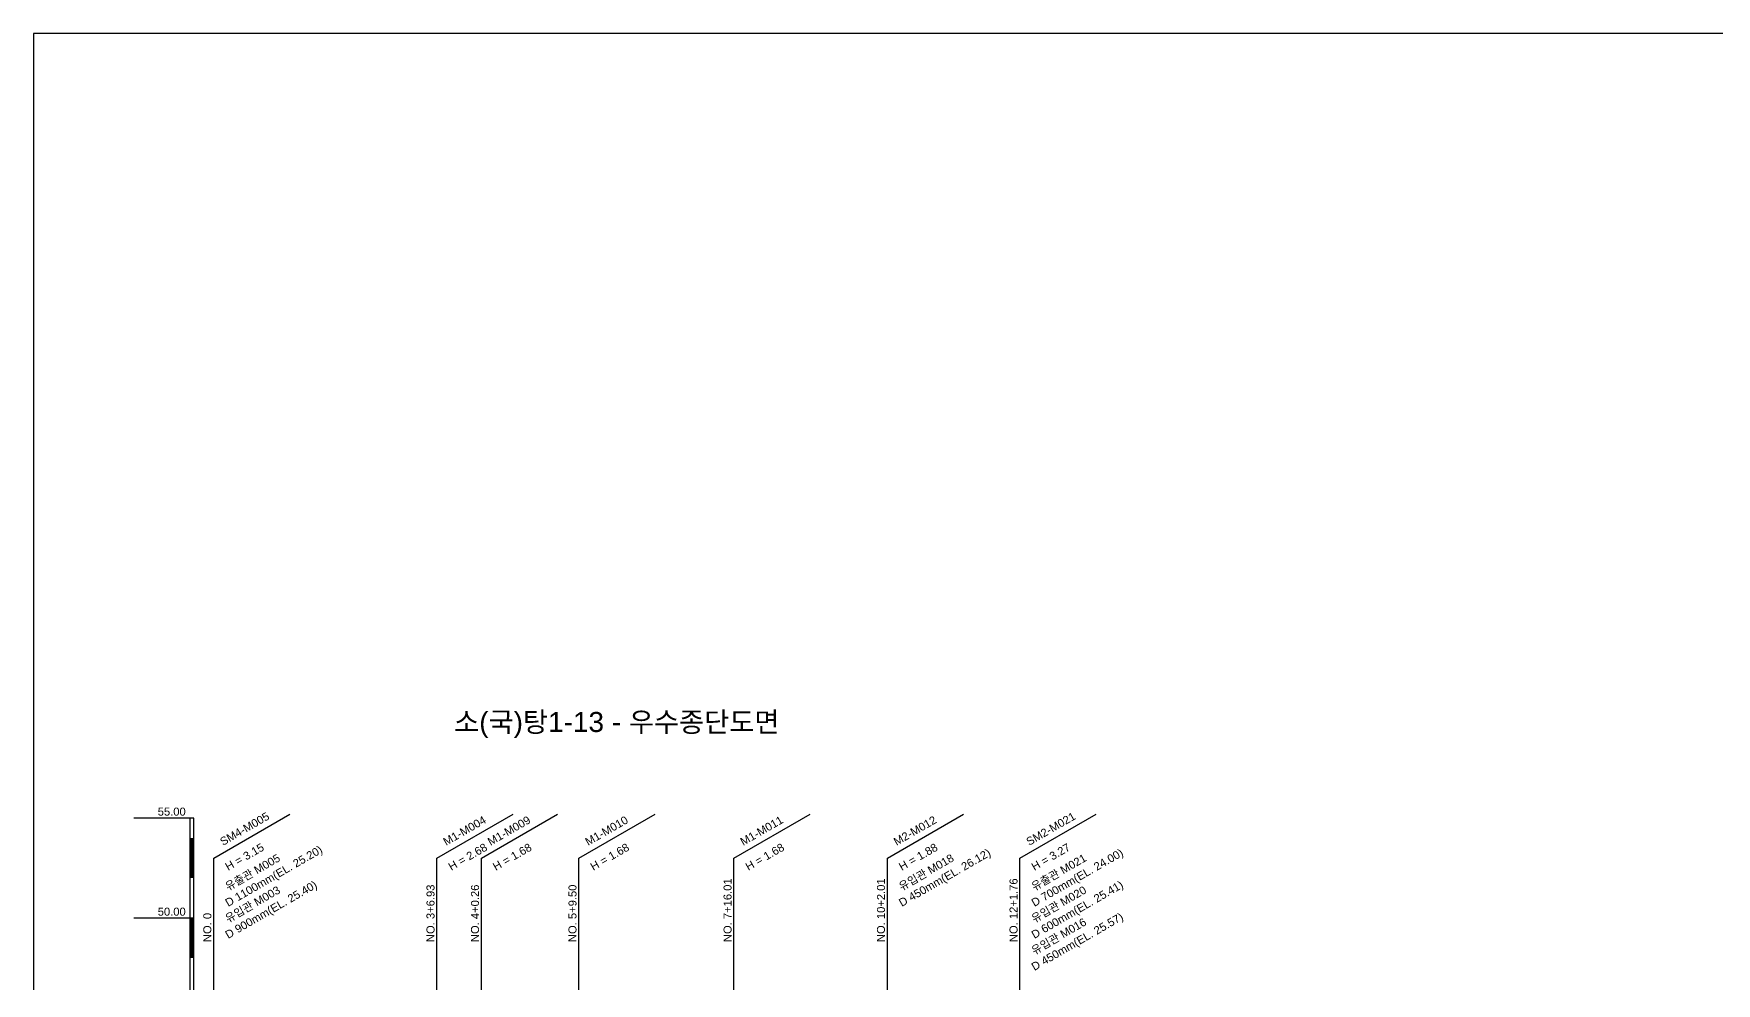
# Model space of a CAD drawing. Header units: millimetres. Extents: x -7351 to 135086, y 1419 to 5643.
# Drawn here: x 90723.4 to 91143.9, y 1775.7 to 2013 of the extents above; entities that cross this region are included whole.
import ezdxf
from ezdxf.enums import TextEntityAlignment as Align

# ---------------------------------------------------------------- set-up
doc = ezdxf.new("R2010")
doc.units = ezdxf.units.MM
for name, color, linetype in [('KZ_종단_깃발', 7, 'Continuous'), ('KZ_종단_노선명', 7, 'Continuous'), ('KZ_종단_도각', 7, 'Continuous'), ('KZ_종단_폴대', 7, 'Continuous')]:
    doc.layers.add(name, color=color, linetype=linetype)
doc.styles.get("Standard").update_dxf_attribs({"font": 'arial.ttf'})

msp = doc.modelspace()

# ---------------------------------------------------------------- linework, layer by layer
at = {"layer": 'KZ_종단_깃발'}
for p, q in [((90768.36, 1807.04), (90787.41, 1818.04)), ((90824.13, 1807.04), (90843.19, 1818.04)), ((90835.25, 1807.04), (90854.3, 1818.04)), ((90859.61, 1807.04), (90878.67, 1818.04)), ((90898.37, 1807.04), (90917.42, 1818.04)), ((90936.7, 1807.04), (90955.76, 1818.04)), ((90969.83, 1807.04), (90988.88, 1818.04)), ((90768.36, 1587.04), (90768.36, 1807.04)), ((90824.13, 1587.04), (90824.13, 1807.04)), ((90835.25, 1587.04), (90835.25, 1807.04)), ((90859.61, 1587.04), (90859.61, 1807.04)), ((90898.37, 1587.04), (90898.37, 1807.04)), ((90936.7, 1587.04), (90936.7, 1807.04)), ((90969.83, 1587.04), (90969.83, 1807.04))]:
    msp.add_line(p, q, dxfattribs=at)
at = {"layer": 'KZ_종단_도각'}
msp.add_lwpolyline([(90723.36, 1419.04), (91564.36, 1419.04), (91564.36, 2013.04), (90723.36, 2013.04)], close=True, dxfattribs=at)
at = {"layer": 'KZ_종단_폴대'}
for p, q in [((90763.36, 1817.04), (90748.36, 1817.04)), ((90763.36, 1792.04), (90748.36, 1792.04))]:
    msp.add_line(p, q, dxfattribs=at)
msp.add_lwpolyline([(90763.36, 1587.04), (90763.36, 1817.04), (90762.36, 1817.04), (90762.36, 1587.04), (90763.36, 1587.04)], dxfattribs=at)
for points in [[(90762.86, 1802.04, 1, 1, 0), (90762.86, 1812.04, 1, 1, 0)], [(90762.86, 1782.04, 1, 1, 0), (90762.86, 1792.04, 1, 1, 0)]]:
    msp.add_lwpolyline(points, format="xyseb", dxfattribs=at)

# ---------------------------------------------------------------- texts
at = {"layer": 'KZ_종단_깃발'}
for s, rotation, p in [('SM4-M005', 30, (90770.96, 1809.54)), ('M1-M004', 30, (90826.73, 1809.54)), ('M1-M009', 30, (90837.84, 1809.54)), ('M1-M010', 30, (90862.21, 1809.54)), ('M1-M011', 30, (90900.97, 1809.54)), ('M2-M012', 30, (90939.3, 1809.54)), ('SM2-M021', 30, (90972.43, 1809.54)), ('NO. 3+6.93', 90, (90824.13, 1786.04)), ('NO. 4+0.26', 90, (90835.25, 1786.04)), ('NO. 5+9.50', 90, (90859.61, 1786.04)), ('NO. 7+16.01', 90, (90898.37, 1786.04)), ('NO. 10+2.01', 90, (90936.7, 1786.04)), ('NO. 12+1.76', 90, (90969.83, 1786.04)), ('NO. 0', 90, (90768.36, 1786.04))]:
    msp.add_text(s, height=2, rotation=rotation, dxfattribs=at).set_placement(p, align=Align.BOTTOM_LEFT)
for s, p in [('H = 3.15', (90770.96, 1805.54)), ('D 1100mm(EL. 25.20)', (90770.96, 1796.54)), ('H = 2.68', (90826.73, 1805.54)), ('H = 1.68', (90837.84, 1805.54)), ('H = 1.68', (90862.21, 1805.54)), ('H = 1.68', (90900.97, 1805.54)), ('H = 1.88', (90939.3, 1805.54)), ('D 450mm(EL. 26.12)', (90939.3, 1796.54)), ('H = 3.27', (90972.43, 1805.54)), ('D 700mm(EL. 24.00)', (90972.43, 1796.54)), ('유출관 M005', (90770.96, 1800.54)), ('유입관 M018', (90939.3, 1800.54)), ('유출관 M021', (90972.43, 1800.54)), ('D 900mm(EL. 25.40)', (90770.96, 1788.54)), ('유입관 M003', (90770.96, 1792.54)), ('D 600mm(EL. 25.41)', (90972.43, 1788.54)), ('유입관 M020', (90972.43, 1792.54)), ('D 450mm(EL. 25.57)', (90972.43, 1780.54)), ('유입관 M016', (90972.43, 1784.54))]:
    msp.add_text(s, height=2, rotation=30, dxfattribs=at).set_placement(p, align=Align.TOP_LEFT)
at = {"layer": 'KZ_종단_노선명'}
msp.add_text('소(국)탕1-13 - 우수종단도면', height=5, dxfattribs=at).set_placement((90869.09, 1837.04), align=Align.BOTTOM_CENTER)
at = {"layer": 'KZ_종단_폴대'}
for s, p in [('55.00', (90761.36, 1817.04)), ('50.00', (90761.36, 1792.04))]:
    msp.add_text(s, height=2, dxfattribs=at).set_placement(p, align=Align.BOTTOM_RIGHT)

doc.saveas('drawing.dxf')
